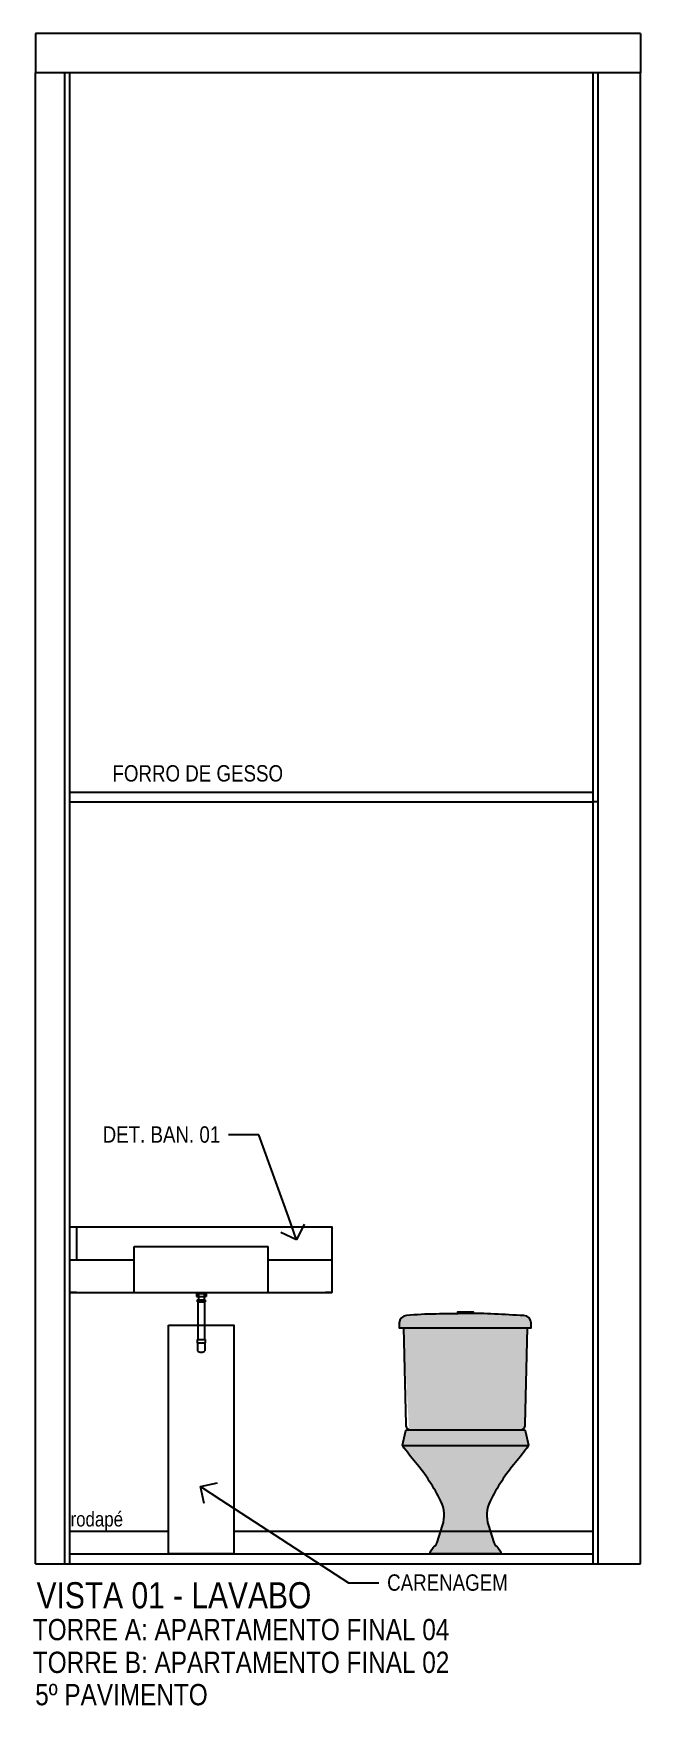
# Model space of a CAD drawing. Header units: metres. Extents: x 3 to 168, y -142 to 28.
# Drawn here: x 15.07 to 16.92, y -86.83 to -81.71 of the extents above; entities that cross this region are included whole.
import ezdxf
from ezdxf import colors
from ezdxf.entities.mleader import LeaderData, LeaderLine
from ezdxf.math import Vec2, Vec3

# ---------------------------------------------------------------- set-up
doc = ezdxf.new("R2010")
doc.units = ezdxf.units.M
doc.linetypes.add('DASHDOT', pattern=[1, 0.5, -0.25, 0, -0.25])
for name, color, linetype in [('ARQ-ALV ACAB', 4, 'Continuous'), ('ARQ-ALV OSSO', 5, 'Continuous'), ('ARQ-AUX1', 1, 'Continuous'), ('ARQ-AUX2', 2, 'Continuous'), ('ARQ-CERÂMICA', 7, 'Continuous'), ('ARQ-SIM', 1, 'Continuous'), ('ARQ-TXT', 2, 'Continuous')]:
    doc.layers.add(name, color=color, linetype=linetype)
doc.styles.add('Adesa', font='ARIALN.TTF')

# ---------------------------------------------------------------- blocks, each defined once
blk = doc.blocks.new('_Open90')
at = {"color": 0, "linetype": 'ByBlock', "lineweight": -2}
for p, q in [((0, 0), (-1, 0)), ((-0.5, 0.5), (0, 0)), ((0, 0), (-0.5, -0.5))]:
    blk.add_line(p, q, dxfattribs=at)
blk = doc.blocks.new('CP929_e')
h = blk.add_hatch(color=255)
h.dxf.hatch_style = 1
edge = h.paths.add_edge_path()
edge.add_line((-0.2008, 0.6911), (0.2008, 0.6911))
edge.add_line((0.2008, 0.6911), (0.2007, 0.706))
edge.add_arc((0.1775, 0.7059), 0.0232, 0.3738, 87.2297)
edge.add_arc((0.8026, 13.6236), 12.9097, 266.83094, 267.22967, ccw=False)
edge.add_arc((0.0251, -0.4194), 1.1548, 86.8309, 91.2023)
edge.add_arc((-0.2136, 10.9563), 10.2234, 270.68894, 271.20233, ccw=False)
edge.add_arc((-0.0771, -0.395), 1.1287, 90.6889, 95.2506)
edge.add_arc((-0.1791, 0.7056), 0.0234, 93.3635, 179.0318)
edge.add_line((-0.2025, 0.706), (-0.2026, 0.6928))
edge.add_line((-0.2026, 0.6928), (-0.2026, 0.6911))
edge.add_line((-0.2026, 0.6911), (-0.2008, 0.6911))
h = blk.add_hatch(color=255)
h.dxf.hatch_style = 1
h.paths.add_polyline_path([(0.19, 0.6911), (-0.19, 0.6911), (-0.183, 0.3966, 0.27163), (-0.1728, 0.38), (0.1728, 0.38, 0.27163), (0.183, 0.3966)])
edge = h.paths.add_edge_path()
edge.add_arc((0.1762, 0.3722), 0.0079, 11.5874, 90, ccw=False)
edge.add_line((0.1839, 0.3737), (0.1925, 0.3322))
edge.add_arc((0.19, 0.3317), 0.00247, -35.4858, 11.5874, ccw=False)
edge.add_arc((-0.451, 0.7887), 0.7897, 319.8958, 324.5139, ccw=False)
edge.add_arc((0.6061, -0.1016), 0.5923, 139.8961, 153.6351)
edge.add_arc((0.1638, 0.1176), 0.0987, 153.6351, 197.8396)
edge.add_line((0.0699, 0.0874), (0.0868, 0.0348))
edge.add_arc((0.1103, 0.0423), 0.0247, 197.8405, 235.7698)
edge.add_arc((0.0909, 0.0138), 0.00987, 34.0222, 55.7689, ccw=False)
edge.add_line((0.099, 0.0193), (0.1079, 0.0062))
edge.add_arc((0.1046, 0.0039), 0.00395, -90, 34.0313, ccw=False)
edge.add_line((0.1046, 0), (-0.1046, 0))
edge.add_arc((-0.1046, 0.0039), 0.00395, 145.9687, 270, ccw=False)
edge.add_line((-0.1079, 0.0062), (-0.099, 0.0193))
edge.add_arc((-0.0909, 0.0138), 0.00987, 124.2289, 145.9756, ccw=False)
edge.add_arc((-0.1103, 0.0423), 0.0247, 304.2311, 342.1604)
edge.add_line((-0.0868, 0.0348), (-0.0699, 0.0874))
edge.add_arc((-0.1638, 0.1176), 0.0987, 342.1604, 386.365)
edge.add_arc((-0.6061, -0.1016), 0.5923, 26.365, 40.1039)
edge.add_arc((0.451, 0.7887), 0.7897, 215.4858, 220.1038, ccw=False)
edge.add_arc((-0.19, 0.3317), 0.00247, 168.4116, 215.4849, ccw=False)
edge.add_line((-0.1925, 0.3322), (-0.1839, 0.3737))
edge.add_arc((-0.1762, 0.3722), 0.0079, 90, 168.4126, ccw=False)
edge.add_line((-0.1762, 0.38), (0.1762, 0.38))
edge = h.paths.add_edge_path()
edge.add_line((-0.19, 0.6911), (-0.183, 0.3966))
edge.add_arc((-0.1638, 0.3971), 0.0192, 181.3139, 242.1536)
edge = h.paths.add_edge_path()
edge.add_arc((-0.0018, -1.831), 2.5662, 89.9609, 93.9727)
edge.add_arc((-0.1782, 0.7056), 0.0234, 93.3635, 179.0318)
edge.add_line((-0.2016, 0.706), (-0.2017, 0.6928))
edge.add_arc((-0.1999, 0.6928), 0.00174, 180.2855, 270.6496)
edge.add_line((-0.1999, 0.6911), (-0.1971, 0.6911))
edge.add_line((-0.1971, 0.6911), (0.1971, 0.6911))
edge.add_line((0.1971, 0.6911), (0.1999, 0.6911))
edge.add_arc((0.1999, 0.6928), 0.00174, 269.3504, 359.7145)
edge.add_line((0.2017, 0.6928), (0.2016, 0.706))
edge.add_arc((0.1782, 0.7056), 0.0234, 0.9676, 86.6359)
edge.add_arc((0.0018, -1.8311), 2.5662, 86.0273, 90.0392)
for points in [[(-0.2008, 0.6911), (0.2008, 0.6911), (0.2007, 0.706, 0.398231), (0.1787, 0.729, -0.00174), (0.0889, 0.7337, 0.019076), (0.0009, 0.7352, -0.00224), (-0.0907, 0.7337, 0.019907), (-0.1804, 0.729, 0.39224), (-0.2025, 0.706), (-0.2026, 0.6928), (-0.2026, 0.6911)], [(0.1762, 0.38, -0.356146), (0.1839, 0.3737), (0.1925, 0.3322, -0.208334), (0.1921, 0.3302, -0.020153), (0.1531, 0.2799, 0.060019), (0.0754, 0.1614, 0.195307), (0.0699, 0.0874), (0.0868, 0.0348, 0.167025), (0.0964, 0.0219, -0.095174), (0.099, 0.0193), (0.1079, 0.0062, -0.601047), (0.1046, 0), (-0.1046, 0, -0.601047), (-0.1079, 0.0062), (-0.099, 0.0193, -0.095174), (-0.0964, 0.0219, 0.167025), (-0.0868, 0.0348), (-0.0699, 0.0874, 0.195307), (-0.0754, 0.1614, 0.060019), (-0.1531, 0.2799, -0.020153), (-0.1921, 0.3302, -0.208334), (-0.1925, 0.3322), (-0.1839, 0.3737, -0.356146), (-0.1762, 0.38)]]:
    blk.add_lwpolyline(points, format="xyb", close=True)
at = {"ltscale": 0.016708}
blk.add_lwpolyline([(-0.0237, 0.7353), (-0.0237, 0.7386, -0.407176), (-0.0218, 0.7406, -0.006022), (0, 0.7409, -0.006022), (0.0218, 0.7406, -0.407176), (0.0237, 0.7386), (0.0237, 0.7352)], format="xyb", dxfattribs=at)
for points in [[(-0.19, 0.6911), (-0.183, 0.3966, 0.27188), (-0.1728, 0.38)], [(0.1728, 0.38, 0.27188), (0.183, 0.3966), (0.19, 0.6911)]]:
    blk.add_lwpolyline(points, format="xyb")
for points in [[(-0.19, 0.6911), (0.19, 0.6911)], [(-0.19, 0.3317), (0.19, 0.3317)]]:
    blk.add_lwpolyline(points)
at = {"linetype": 'DASHDOT', "ltscale": 6.24726e-05}
blk.add_lwpolyline([(0.0866, 0.1829), (0.0866, 0.1829)], dxfattribs=at)
blk = doc.blocks.new('AREAS MOLHADAS')
at = {"layer": 'ARQ-ALV ACAB'}
for p, q in [((15.1766, -86.3923), (15.1766, -81.8323)), ((16.7779, -86.3923), (16.7779, -81.8323)), ((15.1766, -86.3623), (16.7779, -86.3623))]:
    blk.add_line(p, q, dxfattribs=at)
at = {"layer": 'ARQ-ALV OSSO'}
for p, q in [((15.0716, -86.3923), (15.0716, -81.8323)), ((15.1616, -86.3923), (15.1616, -81.8323)), ((16.7928, -86.3923), (16.7928, -81.8323)), ((16.9228, -86.3923), (16.9228, -81.8323)), ((15.0716, -86.3923), (16.9228, -86.3923))]:
    blk.add_line(p, q, dxfattribs=at)
at = {"layer": 'ARQ-AUX1'}
for p, q in [((15.1766, -84.0323), (16.7779, -84.0323)), ((15.1766, -84.0623), (16.7779, -84.0623))]:
    blk.add_line(p, q, dxfattribs=at)
blk.add_lwpolyline([(16.7898, -84.0623), (16.7779, -84.0623)], dxfattribs=at)
blk.add_lwpolyline([(15.4784, -85.6623), (15.6784, -85.6623), (15.6784, -86.3623), (15.4784, -86.3623)], close=True, dxfattribs=at)
at = {"layer": 'ARQ-AUX2'}
for p, q in [((16.9228, -81.7123), (15.0716, -81.7123)), ((16.9228, -81.8323), (15.0716, -81.8323)), ((15.1846, -85.3623), (15.9602, -85.3623, 0)), ((15.3734, -85.4223, 0), (15.7834, -85.4223, 0)), ((15.3734, -85.5623, 0), (15.3734, -85.4223, 0)), ((15.7834, -85.5623, 0), (15.7834, -85.4223, 0)), ((15.1766, -85.4623), (15.3734, -85.4623, 0)), ((15.7834, -85.4623, 0), (15.9784, -85.4623, 0)), ((15.1766, -85.5623), (15.9784, -85.5623, 0)), ((15.5639, -85.5654, 0), (15.594, -85.5654, 0)), ((15.5639, -85.5654, 0), (15.5639, -85.5749, 0)), ((15.5639, -85.5749, 0), (15.594, -85.5749, 0)), ((15.5652, -85.5623, 0), (15.5652, -85.5654, 0)), ((15.5667, -85.5851, 0), (15.5667, -85.5914, 0)), ((15.5667, -85.5851, 0), (15.5903, -85.5851, 0)), ((15.5667, -85.5914, 0), (15.5903, -85.5914, 0)), ((15.5685, -85.5914, 0), (15.5685, -85.7066, 0)), ((15.5702, -85.5654, 0), (15.5702, -85.5749, 0)), ((15.5702, -85.5749, 0), (15.5702, -85.5851, 0)), ((15.5877, -85.5654, 0), (15.5877, -85.5749, 0)), ((15.5877, -85.5749, 0), (15.5877, -85.5855, 0)), ((15.5885, -85.5914, 0), (15.5885, -85.7066, 0)), ((15.5903, -85.5851, 0), (15.5903, -85.5914, 0)), ((15.5926, -85.5623, 0), (15.5926, -85.5654, 0)), ((15.594, -85.5654, 0), (15.594, -85.5749, 0)), ((15.5658, -85.7066, 0), (15.5658, -85.7161, 0)), ((15.5658, -85.7066, 0), (15.591, -85.7066, 0)), ((15.5658, -85.7161, 0), (15.591, -85.7161, 0)), ((15.5671, -85.7161, 0), (15.5671, -85.7409, 0)), ((15.5901, -85.7161, 0), (15.5901, -85.7409, 0)), ((15.591, -85.7066, 0), (15.591, -85.7161, 0))]:
    blk.add_line(p, q, dxfattribs=at)
for points in [[(15.0716, -81.7123), (15.0716, -81.8323)], [(16.9228, -81.7123), (16.9228, -81.8323)], [(15.1966, -85.5623), (15.1766, -85.5623), (15.1766, -85.3623), (15.1966, -85.3623), (15.1966, -85.4623)]]:
    blk.add_lwpolyline(points, dxfattribs=at)
at = {"layer": 'ARQ-AUX2', "elevation": 0}
blk.add_lwpolyline([(15.9584, -85.3623), (15.9784, -85.3623), (15.9784, -85.5623), (15.9584, -85.5623)], dxfattribs=at)
at = {"layer": 'ARQ-AUX2'}
blk.add_arc((15.5786, -85.7293, 0), 0.0163, 225, 315, dxfattribs=at)
at = {"layer": 'ARQ-CERÂMICA'}
for p, q in [((15.1766, -86.2923), (15.4784, -86.2923)), ((15.6784, -86.2923), (16.7779, -86.2923))]:
    blk.add_line(p, q, dxfattribs=at)
at = {"layer": 'ARQ-AUX2'}
blk.add_blockref('CP929_e', (16.3872, -86.3622), dxfattribs=at)
at = {"layer": 'ARQ-TXT', "style": 'Adesa'}
for s, height, p in [('FORRO DE GESSO', 0.05, (15.3071, -84, 108.9697)), ('rodapé', 0.045, (15.1789, -86.2782, 108.9697)), ('TORRE A: APARTAMENTO FINAL 04', 0.065, (15.0636, -86.626, 217.9394)), ('TORRE B: APARTAMENTO FINAL 02 ', 0.065, (15.0636, -86.7262, 217.9394)), ('5º PAVIMENTO', 0.065, (15.0708, -86.825, 326.909))]:
    blk.add_text(s, height=height, dxfattribs=at).set_placement(p)
at = {"layer": 'ARQ-TXT', "ltscale": 0.5, "style": 'Adesa'}
blk.add_text('VISTA 01 - LAVABO', height=0.08, dxfattribs=at).set_placement((15.075, -86.5286))
at = {"layer": 'ARQ-SIM'}
ml = blk.add_multileader_mtext('Standard', dxfattribs=at)
ml.set_content('DET. BAN. 01', color=2, style='Adesa')
ml.set_leader_properties(color=256)
ml.set_arrow_properties(name='OPEN90')
ml.build(insert=Vec2(0, 0))
ml.multileader.update_dxf_attribs({"text_left_attachment_type": 2, "text_right_attachment_type": 2, "dogleg_length": 0.2, "arrow_head_size": 0.075})
ctx = ml.context
ctx.base_point, ctx.char_height, ctx.arrow_head_size, ctx.landing_gap_size, ctx.plane_origin = Vec3(15.2671, -85.08), 0.05, 0.075, 0.025, Vec3(15.4619, -84.3484)
ctx.left_attachment, ctx.right_attachment, ctx.text_align_type = 2, 2, 2
notes = []
notes.append((ctx, [(1, (1, 1, 0), (15.7548, -85.08), (-1, 0), 0.093, [(0, [(15.8706, -85.4019)], 0, [])])]))
ctx.mtext.insert, ctx.mtext.alignment, ctx.mtext.flow_direction = Vec3(15.6368, -85.0545), 3, 5
ml = blk.add_multileader_mtext('Standard', dxfattribs=at)
ml.set_content('CARENAGEM', color=2, style='Adesa')
ml.set_leader_properties(color=256)
ml.set_arrow_properties(name='OPEN90')
ml.build(insert=Vec2(0, 0))
ml.multileader.update_dxf_attribs({"text_left_attachment_type": 2, "text_right_attachment_type": 2, "dogleg_length": 0.2, "arrow_head_size": 0.075})
ctx = ml.context
ctx.base_point, ctx.char_height, ctx.arrow_head_size, ctx.landing_gap_size, ctx.plane_origin = Vec3(16.1225, -86.4506), 0.05, 0.075, 0.025, Vec3(15.8482, -85.7189)
ctx.left_attachment, ctx.right_attachment = 2, 2
notes.append((ctx, [(1, (1, 1, 0), (16.0295, -86.4506), (1, 0), 0.093, [(0, [(15.5762, -86.1558)], 0, [])])]))
ctx.mtext.insert, ctx.mtext.flow_direction = Vec3(16.1475, -86.4247), 5
for ctx, leaders in notes:
    for number, flags, end, landing, length, lines in leaders:
        leader = LeaderData()
        leader.index, (leader.has_last_leader_line, leader.has_dogleg_vector, leader.attachment_direction) = number, flags
        leader.last_leader_point, leader.dogleg_vector, leader.dogleg_length = Vec3(end), Vec3(landing), length
        for number, points, colour, breaks in lines:
            line = LeaderLine()
            line.index, line.vertices, line.color, line.breaks = number, Vec3.list(points), colors.encode_raw_color(colour), breaks
            leader.lines.append(line)
        ctx.leaders.append(leader)

msp = doc.modelspace()

# ---------------------------------------------------------------- block references
msp.add_blockref('AREAS MOLHADAS', (0, 0))

doc.saveas('drawing.dxf')
